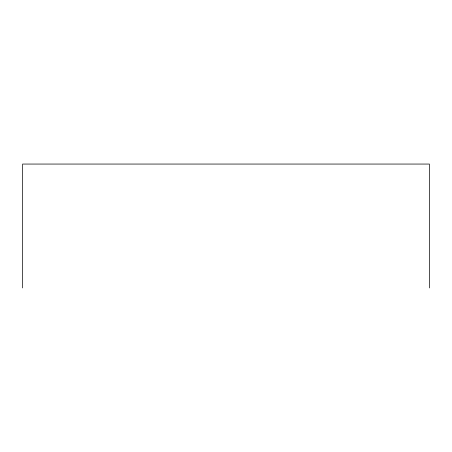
<?xml version="1.0" encoding="UTF-8"?>
<svg xmlns="http://www.w3.org/2000/svg" width="452" height="452" viewBox="0 0 452 452"><rect width="100%" height="100%" fill="white"/><g stroke="black" fill="none" stroke-linecap="round" stroke-linejoin="round"><path stroke-width="0.68" d="M429.4 287.941L429.4 164.059L22.6 164.059L22.6 287.941"/></g></svg>
